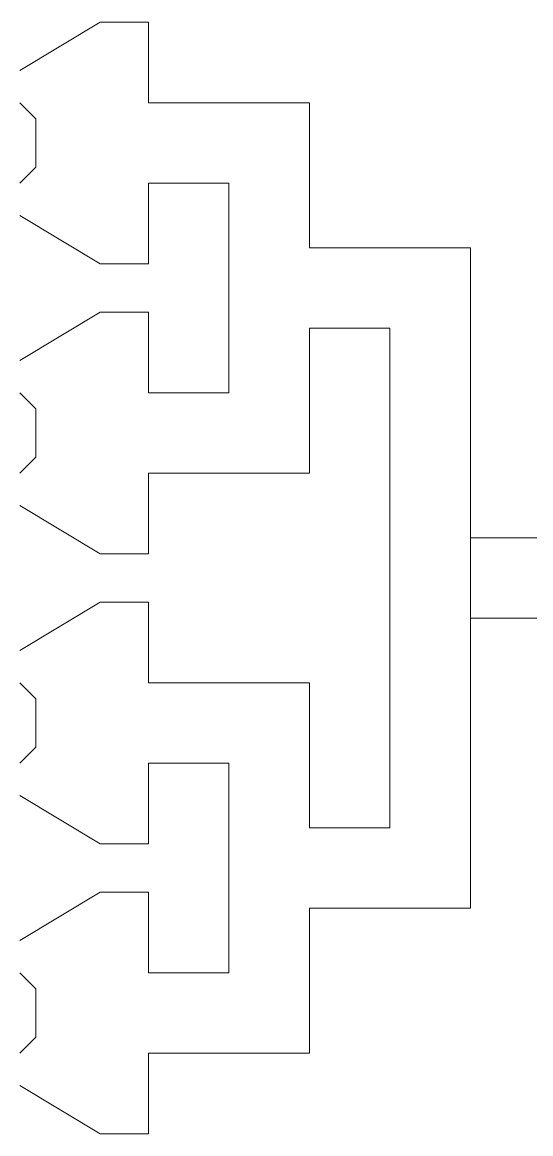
# Model space of a CAD drawing. Extents: x 1000 to 49000, y 2919 to 77300.
# Drawn here: x 35172 to 35487, y 38220 to 38910 of the extents above; entities that cross this region are included whole.
import ezdxf

# ---------------------------------------------------------------- set-up
doc = ezdxf.new("R2010")
doc.units = 13
doc.layers.add('Outer', color=1, linetype='Continuous', lineweight=0, true_color=0xff0000)

msp = doc.modelspace()

# ---------------------------------------------------------------- linework, layer by layer
at = {"layer": 'Outer'}
for points in [[(35170, 38250), (35220, 38220), (35250, 38220), (35250, 38270), (35350, 38270), (35350, 38360), (35450, 38360), (35450, 38540), (35450, 38590), (35450, 38770), (35350, 38770), (35350, 38860), (35250, 38860), (35250, 38910), (35220, 38910), (35170, 38880)], [(35170, 38860), (35180, 38850), (35180, 38820), (35170, 38810)], [(35170, 38790), (35220, 38760), (35250, 38760), (35250, 38810), (35300, 38810), (35300, 38680), (35250, 38680), (35250, 38730), (35220, 38730), (35170, 38700)], [(35170, 38610), (35220, 38580), (35250, 38580), (35250, 38630), (35350, 38630), (35350, 38720), (35400, 38720), (35400, 38410), (35350, 38410), (35350, 38500), (35250, 38500), (35250, 38550), (35220, 38550), (35170, 38520)], [(35170, 38680), (35180, 38670), (35180, 38640), (35170, 38630)], [(35500, 38540), (35450, 38540), (35450, 38590), (35550, 38590)], [(35170, 38500), (35180, 38490), (35180, 38460), (35170, 38450)], [(35170, 38430), (35220, 38400), (35250, 38400), (35250, 38450), (35300, 38450), (35300, 38320), (35250, 38320), (35250, 38370), (35220, 38370), (35170, 38340)], [(35170, 38320), (35180, 38310), (35180, 38280), (35170, 38270)]]:
    msp.add_lwpolyline(points, dxfattribs=at)

doc.saveas('drawing.dxf')
